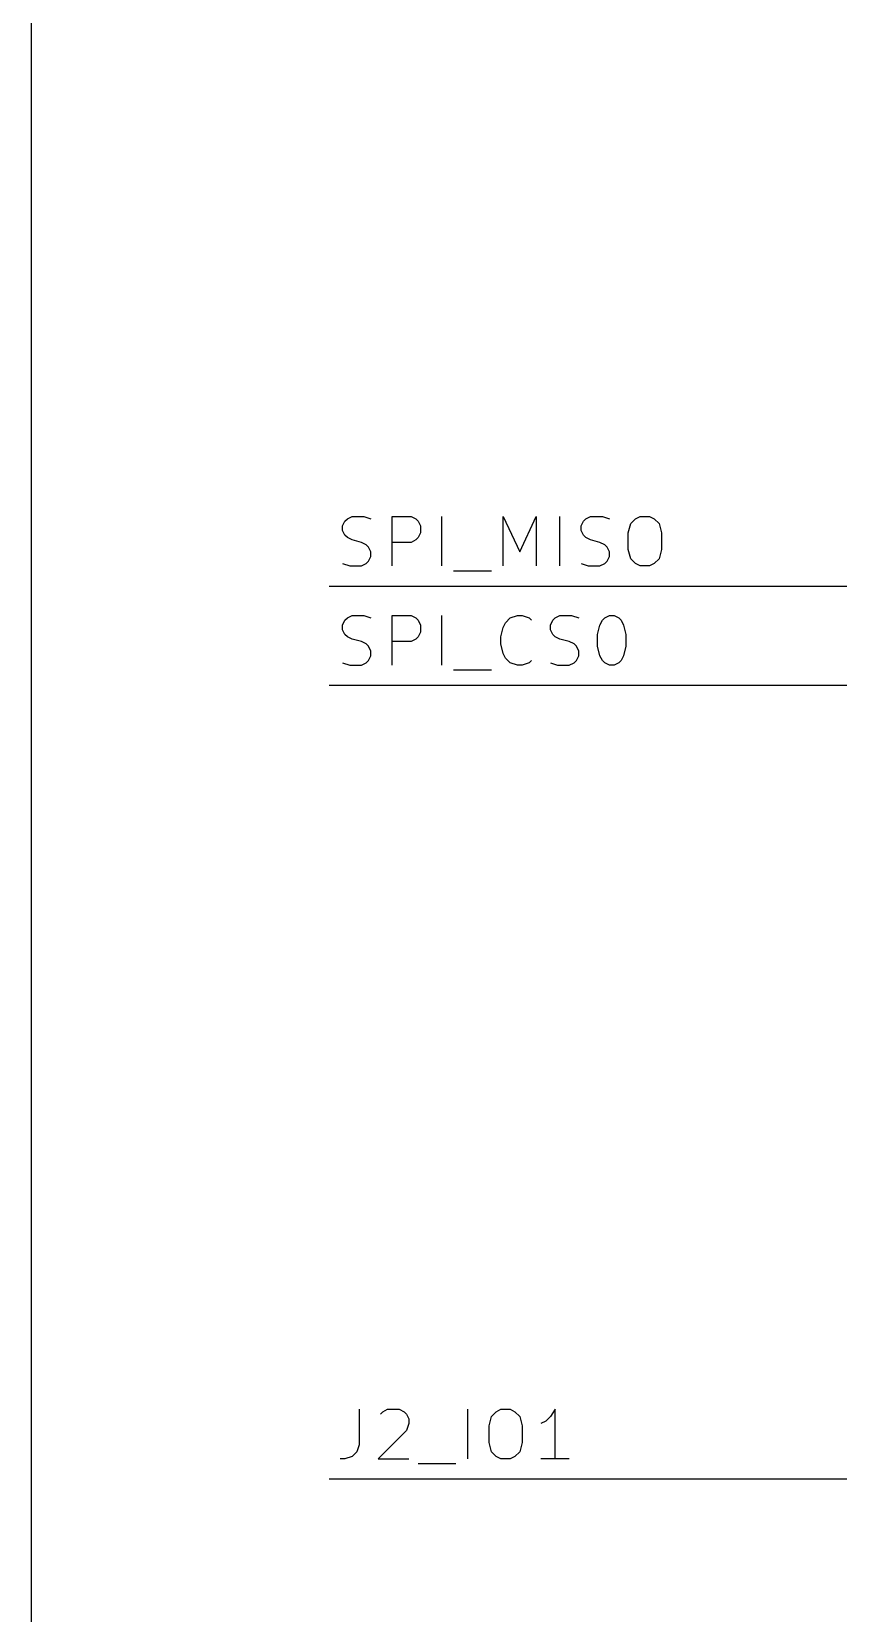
# Model space of a CAD drawing. Header units: millimetres. Extents: x 3 to 237, y -203 to -4.
# Drawn here: x 15.24 to 35.9, y -143.14 to -102.65 of the extents above; entities that cross this region are included whole.
import ezdxf

# ---------------------------------------------------------------- set-up
doc = ezdxf.new("R2010")
doc.units = ezdxf.units.MM
doc.layers.add('LIGHTGREEN', color=92, linetype='CONTINUOUS')
doc.layers.add('REDSIX', color=19, linetype='CONTINUOUS')

msp = doc.modelspace()

# ---------------------------------------------------------------- linework, layer by layer
at = {"layer": 'LIGHTGREEN', "linetype": 'CONTINUOUS'}
for p, q in [((15.24, -154.94), (15.24, -55.88)), ((22.86, -116.84), (43.18, -116.84)), ((22.86, -119.38), (43.18, -119.38)), ((22.86, -139.7), (43.18, -139.7))]:
    msp.add_line(p, q, dxfattribs=at)
at = {"layer": 'REDSIX', "linetype": 'CONTINUOUS'}
for p, q in [((23.2063, -115.2988), (23.2667, -115.1779)), ((23.2063, -115.4198), (23.2063, -115.2988)), ((23.2667, -115.1779), (23.3272, -115.1174)), ((23.3272, -115.1174), (23.4482, -115.0569)), ((23.4482, -115.0569), (23.7505, -115.0569)), ((23.7505, -115.0569), (23.932, -115.1174)), ((24.4762, -116.3269), (24.4762, -115.0569)), ((24.4762, -115.0569), (24.96, -115.0569)), ((24.96, -115.0569), (25.081, -115.1174)), ((25.081, -115.1174), (25.1415, -115.1779)), ((25.1415, -115.1779), (25.2019, -115.2988)), ((25.2019, -115.2988), (25.2019, -115.4803)), ((25.7462, -116.3269), (25.7462, -115.0569)), ((27.3186, -116.3269), (27.3186, -115.0569)), ((27.3186, -115.0569), (27.742, -115.9641)), ((27.742, -115.9641), (28.1653, -115.0569)), ((28.1653, -115.0569), (28.1653, -116.3269)), ((28.77, -116.3269), (28.77, -115.0569)), ((29.3144, -115.2988), (29.3748, -115.1779)), ((29.3144, -115.4198), (29.3144, -115.2988)), ((29.3748, -115.1779), (29.4353, -115.1174)), ((29.4353, -115.1174), (29.5563, -115.0569)), ((29.5563, -115.0569), (29.8586, -115.0569)), ((29.8586, -115.0569), (30.0401, -115.1174)), ((30.5239, -115.4803), (30.5843, -115.2384)), ((30.5843, -115.2384), (30.7053, -115.1174)), ((30.7053, -115.1174), (30.8262, -115.0569)), ((30.8262, -115.0569), (31.0681, -115.0569)), ((31.0681, -115.0569), (31.1891, -115.1174)), ((31.1891, -115.1174), (31.31, -115.2384)), ((31.31, -115.2384), (31.3705, -115.4803)), ((23.2667, -115.5407), (23.2063, -115.4198)), ((23.3272, -115.6012), (23.2667, -115.5407)), ((23.4482, -115.6617), (23.3272, -115.6012)), ((23.6901, -115.7222), (23.4482, -115.6617)), ((23.811, -115.7826), (23.6901, -115.7222)), ((23.8715, -115.8431), (23.811, -115.7826)), ((24.96, -115.7222), (24.4762, -115.7222)), ((25.081, -115.6617), (24.96, -115.7222)), ((25.1415, -115.6012), (25.081, -115.6617)), ((25.2019, -115.4803), (25.1415, -115.6012)), ((29.3748, -115.5407), (29.3144, -115.4198)), ((29.4353, -115.6012), (29.3748, -115.5407)), ((29.5563, -115.6617), (29.4353, -115.6012)), ((29.7982, -115.7222), (29.5563, -115.6617)), ((29.9191, -115.7826), (29.7982, -115.7222)), ((29.9796, -115.8431), (29.9191, -115.7826)), ((30.5239, -115.9036), (30.5239, -115.4803)), ((31.3705, -115.4803), (31.3705, -115.9036)), ((23.811, -116.2665), (23.8715, -116.206)), ((23.932, -115.9641), (23.8715, -115.8431)), ((23.8715, -116.206), (23.932, -116.085)), ((23.932, -116.085), (23.932, -115.9641)), ((29.9191, -116.2665), (29.9796, -116.206)), ((30.0401, -115.9641), (29.9796, -115.8431)), ((29.9796, -116.206), (30.0401, -116.085)), ((30.0401, -116.085), (30.0401, -115.9641)), ((30.5843, -116.1455), (30.5239, -115.9036)), ((30.7053, -116.2665), (30.5843, -116.1455)), ((31.31, -116.1455), (31.1891, -116.2665)), ((31.3705, -115.9036), (31.31, -116.1455)), ((23.2063, -116.2665), (23.3877, -116.3269)), ((23.3877, -116.3269), (23.6901, -116.3269)), ((23.6901, -116.3269), (23.811, -116.2665)), ((26.0487, -116.4479), (27.0163, -116.4479)), ((29.3144, -116.2665), (29.4958, -116.3269)), ((29.4958, -116.3269), (29.7982, -116.3269)), ((29.7982, -116.3269), (29.9191, -116.2665)), ((30.8262, -116.3269), (30.7053, -116.2665)), ((31.0681, -116.3269), (30.8262, -116.3269)), ((31.1891, -116.2665), (31.0681, -116.3269)), ((23.2063, -117.8388), (23.2667, -117.7179)), ((23.2667, -117.7179), (23.3272, -117.6574)), ((23.3272, -117.6574), (23.4482, -117.5969)), ((23.4482, -117.5969), (23.7505, -117.5969)), ((23.7505, -117.5969), (23.932, -117.6574)), ((24.4762, -118.8669), (24.4762, -117.5969)), ((24.4762, -117.5969), (24.96, -117.5969)), ((24.96, -117.5969), (25.081, -117.6574)), ((25.081, -117.6574), (25.1415, -117.7179)), ((25.1415, -117.7179), (25.2019, -117.8388)), ((25.7462, -118.8669), (25.7462, -117.5969)), ((27.3186, -117.8993), (27.3791, -117.7784)), ((27.3791, -117.7784), (27.5001, -117.6574)), ((27.5001, -117.6574), (27.6815, -117.5969)), ((27.6815, -117.5969), (27.8024, -117.5969)), ((27.8024, -117.5969), (27.9839, -117.6574)), ((27.9839, -117.6574), (28.0443, -117.7179)), ((28.5282, -117.8388), (28.5886, -117.7179)), ((28.5886, -117.7179), (28.6491, -117.6574)), ((28.6491, -117.6574), (28.7701, -117.5969)), ((28.7701, -117.5969), (29.0724, -117.5969)), ((29.0724, -117.5969), (29.2539, -117.6574)), ((29.7981, -117.8388), (29.8586, -117.7179)), ((29.8586, -117.7179), (29.9191, -117.6574)), ((29.9191, -117.6574), (30.04, -117.5969)), ((30.04, -117.5969), (30.161, -117.5969)), ((30.161, -117.5969), (30.2819, -117.6574)), ((30.2819, -117.6574), (30.3424, -117.7179)), ((30.3424, -117.7179), (30.4029, -117.8388)), ((23.2063, -117.9598), (23.2063, -117.8388)), ((23.2667, -118.0807), (23.2063, -117.9598)), ((23.3272, -118.1412), (23.2667, -118.0807)), ((23.4482, -118.2017), (23.3272, -118.1412)), ((23.6901, -118.2622), (23.4482, -118.2017)), ((25.081, -118.2017), (24.96, -118.2622)), ((25.1415, -118.1412), (25.081, -118.2017)), ((25.2019, -118.0203), (25.1415, -118.1412)), ((25.2019, -117.8388), (25.2019, -118.0203)), ((27.2582, -118.1412), (27.3186, -117.8993)), ((27.2582, -118.3226), (27.2582, -118.1412)), ((28.5282, -117.9598), (28.5282, -117.8388)), ((28.5886, -118.0807), (28.5282, -117.9598)), ((28.6491, -118.1412), (28.5886, -118.0807)), ((28.7701, -118.2017), (28.6491, -118.1412)), ((29.012, -118.2622), (28.7701, -118.2017)), ((29.7377, -118.0807), (29.7981, -117.8388)), ((29.7377, -118.3831), (29.7377, -118.0807)), ((30.4029, -117.8388), (30.4634, -118.0807)), ((30.4634, -118.0807), (30.4634, -118.3831)), ((23.811, -118.3226), (23.6901, -118.2622)), ((23.8715, -118.3831), (23.811, -118.3226)), ((23.932, -118.5041), (23.8715, -118.3831)), ((23.8715, -118.746), (23.932, -118.625)), ((23.932, -118.625), (23.932, -118.5041)), ((24.96, -118.2622), (24.4762, -118.2622)), ((27.3186, -118.5645), (27.2582, -118.3226)), ((27.3791, -118.6855), (27.3186, -118.5645)), ((29.1329, -118.3226), (29.012, -118.2622)), ((29.1934, -118.3831), (29.1329, -118.3226)), ((29.2539, -118.5041), (29.1934, -118.3831)), ((29.1934, -118.746), (29.2539, -118.625)), ((29.2539, -118.625), (29.2539, -118.5041)), ((29.7981, -118.625), (29.7377, -118.3831)), ((29.8586, -118.746), (29.7981, -118.625)), ((30.4029, -118.625), (30.3424, -118.746)), ((30.4634, -118.3831), (30.4029, -118.625)), ((23.2063, -118.8065), (23.3877, -118.8669)), ((23.3877, -118.8669), (23.6901, -118.8669)), ((23.6901, -118.8669), (23.811, -118.8065)), ((23.811, -118.8065), (23.8715, -118.746)), ((26.0487, -118.9879), (27.0163, -118.9879)), ((27.5001, -118.8065), (27.3791, -118.6855)), ((27.6815, -118.8669), (27.5001, -118.8065)), ((27.8024, -118.8669), (27.6815, -118.8669)), ((27.9839, -118.8065), (27.8024, -118.8669)), ((28.0443, -118.746), (27.9839, -118.8065)), ((28.5282, -118.8065), (28.7096, -118.8669)), ((28.7096, -118.8669), (29.012, -118.8669)), ((29.012, -118.8669), (29.1329, -118.8065)), ((29.1329, -118.8065), (29.1934, -118.746)), ((29.9191, -118.8065), (29.8586, -118.746)), ((30.04, -118.8669), (29.9191, -118.8065)), ((30.161, -118.8669), (30.04, -118.8669)), ((30.2819, -118.8065), (30.161, -118.8669)), ((30.3424, -118.746), (30.2819, -118.8065)), ((23.6296, -137.9169), (23.6296, -138.8241)), ((24.1739, -138.0379), (24.2343, -137.9774)), ((24.2343, -137.9774), (24.3553, -137.9169)), ((24.3553, -137.9169), (24.6577, -137.9169)), ((24.6577, -137.9169), (24.7786, -137.9774)), ((24.7786, -137.9774), (24.8391, -138.0379)), ((24.8391, -138.0379), (24.8996, -138.1588)), ((26.4114, -139.1869), (26.4114, -137.9169)), ((27.0162, -138.0984), (27.1372, -137.9774)), ((27.1372, -137.9774), (27.2581, -137.9169)), ((27.2581, -137.9169), (27.5, -137.9169)), ((27.5, -137.9169), (27.621, -137.9774)), ((27.621, -137.9774), (27.7419, -138.0984)), ((28.6491, -137.9169), (28.5282, -138.0984)), ((28.6491, -139.1869), (28.6491, -137.9169)), ((24.8391, -138.4612), (24.1134, -139.1869)), ((24.8996, -138.2798), (24.8391, -138.4612)), ((24.8996, -138.1588), (24.8996, -138.2798)), ((26.9558, -138.3403), (27.0162, -138.0984)), ((26.9558, -138.7636), (26.9558, -138.3403)), ((27.7419, -138.0984), (27.8024, -138.3403)), ((27.8024, -138.3403), (27.8024, -138.7636)), ((28.4072, -138.2193), (28.2863, -138.2798)), ((28.5282, -138.0984), (28.4072, -138.2193)), ((23.6296, -138.8241), (23.5691, -139.0055)), ((27.0162, -139.0055), (26.9558, -138.7636)), ((27.8024, -138.7636), (27.7419, -139.0055)), ((23.2667, -139.1869), (23.1458, -139.1869)), ((23.4482, -139.1265), (23.2667, -139.1869)), ((23.5691, -139.0055), (23.4482, -139.1265)), ((24.1134, -139.1869), (24.8996, -139.1869)), ((27.1372, -139.1265), (27.0162, -139.0055)), ((27.2581, -139.1869), (27.1372, -139.1265)), ((27.5, -139.1869), (27.2581, -139.1869)), ((27.621, -139.1265), (27.5, -139.1869)), ((27.7419, -139.0055), (27.621, -139.1265)), ((29.012, -139.1869), (28.2863, -139.1869)), ((25.1415, -139.3079), (26.1091, -139.3079))]:
    msp.add_line(p, q, dxfattribs=at)

doc.saveas('drawing.dxf')
